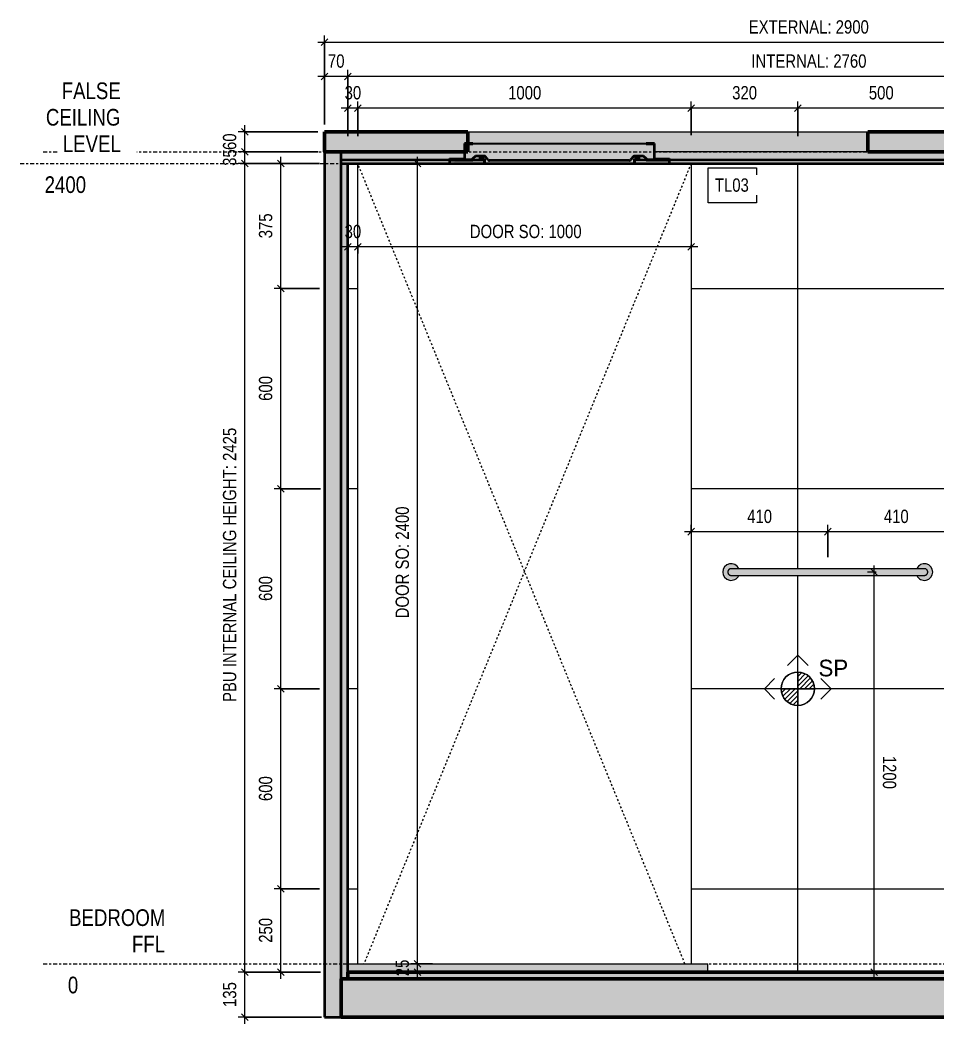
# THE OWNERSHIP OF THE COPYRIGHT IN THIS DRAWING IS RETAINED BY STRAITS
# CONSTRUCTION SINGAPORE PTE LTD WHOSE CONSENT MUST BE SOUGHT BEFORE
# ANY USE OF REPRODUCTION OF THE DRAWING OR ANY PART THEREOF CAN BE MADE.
# Model space of a CAD drawing. Header units: millimetres. Extents: x -3813 to 49427, y -492 to 6205.
# Drawn here: x -3813 to -1063, y -180 to 2830 of the extents above; entities that cross this region are included whole.
import ezdxf

# ---------------------------------------------------------------- set-up
doc = ezdxf.new("R2010")
doc.units = ezdxf.units.MM
doc.linetypes.add('Centre', pattern=[30, 12, -6, 6, -6])
doc.linetypes.add('Dash1', pattern=[12, 6, -6])
for name, color, linetype, lineweight in [('A-_ANOT----_A', 7, 'Continuous', 9), ('A-_ANOT----_D', 7, 'Continuous', 9), ('A-_ANOT----_D-20', 7, 'Continuous', 9), ('A-_CEIL----_E', 7, 'Continuous', 18), ('A-_DOOR----_E', 7, 'Continuous', 18), ('A-_FLOR----_E', 7, 'Continuous', 18), ('A-_FLORLEVL_E', 7, 'Continuous', 9), ('A-_FLORPATT_E', 7, 'Continuous', 50), ('A-_GENM----_M', 7, 'Continuous', 18), ('A-_WALL----_A', 7, 'Continuous', 9), ('A-_WALL----_E', 1, 'Continuous', 18), ('A-_WALL----_H', 1, 'Continuous', 35)]:
    doc.layers.add(name, color=color, linetype=linetype, lineweight=lineweight)
doc.styles.add('AMGDT', font='AMGDT___.ttf', dxfattribs={"height": 50})
doc.styles.add('Arial', font='arial.ttf', dxfattribs={"width": 0.8, "height": 50})
doc.styles.add('Arial_1', font='arial.ttf', dxfattribs={"width": 0.8, "height": 40})
doc.dimstyles.new('BSS_Diagonal_2_0mm_Arial_Left', dxfattribs={"dimscale": 304.8, "dimtxt": 40.810376, "dimasz": 0.065617, "dimexe": 0.065617, "dimexo": 0.065617, "dimgap": 0.045932, "dimtad": 1, "dimdec": 0, "dimzin": 0, "dimdsep": 46, "dimtxsty": 'Arial_1', "dimblk1": 'OBLIQUE', "dimblk2": 'OBLIQUE', "dimsah": 1, "dimcen": 0.09, "dimdle": 0.065617, "dimazin": 0, "dimtfac": 1, "dimtdec": 4, "dimtix": 1, "dimtmove": 0, "dimatfit": 3, "dimfxl": 1, "dimtvp": 1, "dimtolj": 1, "dimtzin": 0, "dimarcsym": 2})
doc.dimstyles.new('BSS_Diagonal_2_0mm_Arial_Right', dxfattribs={"dimscale": 304.8, "dimtxt": 40.810376, "dimasz": 0.065617, "dimexe": 0.065617, "dimexo": 0.065617, "dimgap": 0.045932, "dimtad": 1, "dimdec": 0, "dimzin": 0, "dimdsep": 46, "dimtxsty": 'Arial_1', "dimblk1": 'OBLIQUE', "dimblk2": 'OBLIQUE', "dimsah": 1, "dimcen": 0.09, "dimdle": 0.065617, "dimazin": 0, "dimtfac": 1, "dimtdec": 4, "dimtix": 1, "dimtmove": 0, "dimatfit": 3, "dimfxl": 1, "dimtvp": 1, "dimtolj": 1, "dimtzin": 0, "dimarcsym": 2})
pattern_1 = [(45, (-1464.525, 0), (-7.07107, 7.07107), [])]

# ---------------------------------------------------------------- blocks, each defined once
blk = doc.blocks.new('BSS_DR_ST Opening - 1000 x 2445mm-1428556-ELEVATION A')
at = {"layer": 'A-_DOOR----_E', "linetype": 'Dash1'}
for p, q in [((-1818.404908, 0), (-2800, 2400)), ((-1800, 2400), (-2781.595092, 0))]:
    blk.add_line(p, q, dxfattribs=at)
blk = doc.blocks.new('BSS_DR_ST Opening - 1000 x 2445mm-1428558-ELEVATION A')
at = {"layer": 'A-_DOOR----_E', "linetype": 'Dash1'}
for p, q in [((-1818.404908, 0), (-2800, 2400)), ((-1800, 2400), (-2781.595092, 0))]:
    blk.add_line(p, q, dxfattribs=at)
blk = doc.blocks.new('BSS_GOMGO_TR_GG-6108-600 - Chrome 000-1428575-ELEVATION A')
at = {"layer": 'A-_GENM----_M'}
h = blk.add_hatch(color=256, dxfattribs=at)
h.paths.add_polyline_path([(-1680, 1150), (-1673.5, 1150.9), (-1667.5, 1153.3), (-1662.3, 1157.3), (-1658.3, 1162.5), (-1657.3, 1165), (-1680, 1165), (-1683.3, 1165.6), (-1685, 1166.3), (-1687.4, 1168.4), (-1688.7, 1170), (-1689.7, 1172.4), (-1690, 1175), (-1689.7, 1177.6), (-1688.7, 1180), (-1687.1, 1182.1), (-1685, 1183.7), (-1682.6, 1184.7), (-1680, 1185), (-1657.3, 1185), (-1658.3, 1187.5), (-1662.6, 1192.9), (-1667.9, 1196.8), (-1673.5, 1199.1), (-1680, 1200), (-1686.8, 1199), (-1692.5, 1196.7), (-1697.7, 1192.7), (-1701.7, 1187.5), (-1704.1, 1181.5), (-1705, 1175), (-1704.1, 1168.5), (-1701.7, 1162.5), (-1697.7, 1157.3), (-1692.5, 1153.3), (-1686.5, 1150.9), (-1682.6, 1150.3)])
h.paths.add_polyline_path([(-1100, 1150), (-1092.9, 1151.1), (-1087.5, 1153.3), (-1082.3, 1157.3), (-1078.3, 1162.5), (-1075.9, 1168.5), (-1075, 1175), (-1075.9, 1181.5), (-1078.3, 1187.5), (-1082.3, 1192.7), (-1087.5, 1196.7), (-1093.5, 1199.1), (-1100, 1200), (-1106.5, 1199.1), (-1112.5, 1196.7), (-1117.7, 1192.7), (-1121.7, 1187.5), (-1122.7, 1185), (-1100, 1185), (-1097.4, 1184.7), (-1095, 1183.7), (-1092.9, 1182.1), (-1091.3, 1180), (-1090.3, 1177.6), (-1090, 1175), (-1090.3, 1172.4), (-1091.3, 1170), (-1092.9, 1167.9), (-1095, 1166.3), (-1097.4, 1165.3), (-1100, 1165), (-1122.7, 1165), (-1121.7, 1162.5), (-1117.7, 1157.3), (-1112.5, 1153.3), (-1106.5, 1150.9)])
blk.add_hatch(color=256, dxfattribs=at).paths.add_polyline_path([(-1655.9, 1165), (-1100, 1165), (-1097.4, 1165.3), (-1095, 1166.3), (-1092.9, 1167.9), (-1091.3, 1170), (-1090.3, 1172.4), (-1090, 1175), (-1090.3, 1177.6), (-1091.3, 1180), (-1092.9, 1182.1), (-1095, 1183.7), (-1097.4, 1184.7), (-1100, 1185), (-1680, 1185), (-1682.6, 1184.7), (-1685, 1183.7), (-1687.1, 1182.1), (-1688.7, 1180), (-1689.7, 1177.6), (-1690, 1175), (-1689.7, 1172.4), (-1688.7, 1170), (-1687.1, 1167.9), (-1685, 1166.3), (-1682.6, 1165.3), (-1680, 1165), (-1658, 1165)])
for p, q in [((-1100, 1185), (-1680, 1185)), ((-1680, 1165), (-1100, 1165))]:
    blk.add_line(p, q, dxfattribs=at)
for centre, start, end in [((-1680, 1175), 23.7806, 180), ((-1680, 1175), 180, 336.2194), ((-1100, 1175), 0, 156.2524), ((-1100, 1175), 203.7476, 0)]:
    blk.add_arc(centre, 25, start, end, dxfattribs=at)
for points, knots in [([(-1680, 1185), (-1680.9, 1185), (-1682.2, 1184.8), (-1683.8, 1184.3), (-1684.8, 1183.8), (-1685.6, 1183.3), (-1686.3, 1182.8), (-1686.9, 1182.2), (-1687.5, 1181.6), (-1688.1, 1180.9), (-1688.7, 1180), (-1689.3, 1178.8), (-1689.8, 1177.2), (-1690.1, 1175), (-1689.8, 1172.8), (-1689.3, 1171.2), (-1688.7, 1170), (-1688.1, 1169.1), (-1687.5, 1168.4), (-1686.9, 1167.8), (-1686.1, 1167), (-1685.2, 1166.4), (-1684.4, 1166), (-1683.6, 1165.7), (-1682.2, 1165.2), (-1680.9, 1165), (-1680, 1165)], [0, 0, 0, 0, 0.083333, 0.125, 0.166667, 0.1875, 0.208333, 0.25, 0.270833, 0.291667, 0.333333, 0.375, 0.416667, 0.5, 0.583333, 0.625, 0.666667, 0.708333, 0.729167, 0.75, 0.791667, 0.833333, 0.854167, 0.875, 0.916667, 1, 1, 1, 1]), ([(-1100, 1165), (-1099.1, 1165), (-1097.8, 1165.2), (-1096.2, 1165.7), (-1095.2, 1166.2), (-1094.4, 1166.7), (-1093.7, 1167.2), (-1093.1, 1167.8), (-1092.5, 1168.4), (-1091.9, 1169.1), (-1091.3, 1170), (-1090.7, 1171.2), (-1090.2, 1172.8), (-1089.9, 1175), (-1090.2, 1177.2), (-1090.7, 1178.8), (-1091.3, 1180), (-1091.9, 1180.9), (-1092.5, 1181.6), (-1093.1, 1182.2), (-1093.7, 1182.8), (-1094.4, 1183.3), (-1095.2, 1183.8), (-1096.2, 1184.3), (-1097.8, 1184.8), (-1099.1, 1185), (-1100, 1185)], [-1, -1, -1, -1, -0.916667, -0.875, -0.833333, -0.8125, -0.791667, -0.75, -0.729167, -0.708333, -0.666667, -0.625, -0.583333, -0.5, -0.416667, -0.375, -0.333333, -0.291667, -0.270833, -0.25, -0.208333, -0.1875, -0.166667, -0.125, -0.083333, 0, 0, 0, 0])]:
    blk.add_open_spline(points, degree=3, knots=knots, dxfattribs=at)
blk = doc.blocks.new('BSS_Ceiling Access Panel - 450 x 450MM-1428569-ELEVATION A')
at = {"layer": 'A-_GENM----_M', "lineweight": 35}
for p, q in [((-2480, 2460), (-2480, 2410)), ((-2455, 2460), (-2480, 2460)), ((-2479.2, 2410.8), (-2479.2, 2459.2)), ((-2479.2, 2459.2), (-2455, 2459.2)), ((-2455, 2459.2), (-2455, 2460)), ((-1910, 2460), (-1935, 2460)), ((-1935, 2460), (-1935, 2459.2)), ((-1935, 2459.2), (-1910.8, 2459.2)), ((-1910.8, 2459.2), (-1910.8, 2410.8)), ((-1910, 2410), (-1910, 2460)), ((-2525, 2409), (-2525, 2400)), ((-2462.216667, 2409), (-2525, 2409)), ((-2480, 2410), (-2455, 2410)), ((-2455, 2410.8), (-2479.2, 2410.8)), ((-2447.05, 2422), (-2462.216667, 2409)), ((-2455, 2410), (-2455, 2410.8)), ((-2433, 2422), (-2447.05, 2422)), ((-2433, 2414), (-2433, 2422)), ((-2420, 2414), (-2433, 2414)), ((-2419.8, 2422), (-2432.8, 2422)), ((-2432.8, 2422), (-2432.8, 2414.2)), ((-2432.8, 2414.2), (-2419.8, 2414.2)), ((-2420, 2400), (-2420, 2414)), ((-2419.8, 2414.2), (-2419.8, 2400)), ((-2408.345095, 2410.59381), (-2417.008459, 2421.252009)), ((-1984.819269, 2409), (-2405.180731, 2409)), ((-1972.991541, 2421.252009), (-1981.654905, 2410.59381)), ((-1957.2, 2422), (-1970.2, 2422)), ((-1970.2, 2400), (-1970.2, 2414.2)), ((-1970.2, 2414.2), (-1957.2, 2414.2)), ((-1957, 2414), (-1970, 2414)), ((-1970, 2414), (-1970, 2400)), ((-1957.2, 2414.2), (-1957.2, 2422)), ((-1942.95, 2422), (-1957, 2422)), ((-1957, 2422), (-1957, 2414)), ((-1927.783333, 2409), (-1942.95, 2422)), ((-1910.8, 2410.8), (-1935, 2410.8)), ((-1935, 2410.8), (-1935, 2410)), ((-1935, 2410), (-1910, 2410)), ((-1865, 2409), (-1927.783333, 2409)), ((-1865, 2400), (-1865, 2409)), ((-2525, 2400), (-2420, 2400)), ((-2419.8, 2400), (-1970.2, 2400)), ((-1970, 2400), (-1865, 2400))]:
    blk.add_line(p, q, dxfattribs=at)
for centre, radius, start, end in [((-2420.001081, 2415.666471), 6.33672, 61.818457, 88.181543), ((-2404.209283, 2414.866904), 5.946787, 225.935314, 260.598208), ((-1985.790717, 2414.866904), 5.946787, 279.401792, 314.064686), ((-1969.998919, 2415.666471), 6.33672, 91.818457, 118.181543)]:
    blk.add_arc(centre, radius, start, end, dxfattribs=at)
blk = doc.blocks.new('THRESHOLD - THRESHOLD-1459126-ELEVATION A')
at = {"layer": 'A-_FLOR----_E'}
blk.add_hatch(color=256, dxfattribs=at).paths.add_polyline_path([(-1750, -25), (-1750, 0), (-2830, 0), (-2830, -25), (-1800, -25)])
for p in [(-2830, 0), (-1750, -25)]:
    blk.add_line(p, (-1750, 0), dxfattribs=at)
blk = doc.blocks.new('BSS_Tile Setting Out Point - BSS_Tile Setting Out Point-494469-ELEVATION A')
at = {"layer": 'A-_ANOT----_A'}
h = blk.add_hatch(dxfattribs=at)
h.set_pattern_fill('FP_18', color=170, style=0, pattern_type=2)
h.set_pattern_definition(pattern_1)
edge = h.paths.add_edge_path()
edge.add_line((-1480, 825), (-1480, 875.164994))
edge.add_arc((-1480, 825), 50.164994, 0, 90, ccw=False)
edge.add_line((-1429.835006, 825), (-1480, 825))
h = blk.add_hatch(dxfattribs=at)
h.set_pattern_fill('FP_18', color=170, style=0, pattern_type=2)
h.set_pattern_definition(pattern_1)
edge = h.paths.add_edge_path()
edge.add_line((-1480, 825), (-1480, 774.835006))
edge.add_arc((-1480, 825), 50.164994, 180, 270, ccw=False)
edge.add_line((-1530.164994, 825), (-1480, 825))
at = {"layer": 'A-_ANOT----_A', "color": 170}
for p, q in [((-1510.918747, 894.38179), (-1480, 925.300537)), ((-1449.081253, 894.38179), (-1480, 925.300537)), ((-1480, 875.164994), (-1480, 825)), ((-1480, 825), (-1480, 875.164994)), ((-1549.38179, 855.918747), (-1580.300537, 825)), ((-1410.61821, 855.918747), (-1379.699463, 825)), ((-1549.38179, 794.081253), (-1580.300537, 825)), ((-1480, 825), (-1530.164994, 825)), ((-1530.164994, 825), (-1480, 825)), ((-1480, 774.835006), (-1480, 825)), ((-1480, 825), (-1429.835006, 825)), ((-1480, 825), (-1480, 774.835006)), ((-1429.835006, 825), (-1480, 825)), ((-1410.61821, 794.081253), (-1379.699463, 825))]:
    blk.add_line(p, q, dxfattribs=at)
blk.add_circle((-1480, 825), 50.164994, dxfattribs=at)
for start, end in [(90, 180), (0, 90), (180, 270), (270, 360)]:
    blk.add_arc((-1480, 825), 50.164994, start, end, dxfattribs=at)
at = {"layer": 'A-_ANOT----_A', "color": 5, "insert": (-1417.90249, 912.171012), "char_height": 50, "width": 120.253125, "attachment_point": 1, "style": 'AMGDT'}
blk.add_mtext('SP', dxfattribs=at)
blk = doc.blocks.new('DIMBLOCK4-ELEVATION A')
at = {"layer": 'A-_ANOT----_D-20', "lineweight": 18}
for p, q in [((-1480.000957, 2566.413469), (-1490.000957, 2556.413469)), ((-1480.000957, 2566.413469), (-1470.000957, 2576.413469)), ((-980.000957, 2566.413469), (-990.000957, 2556.413469)), ((-980.000957, 2566.413469), (-970.000957, 2576.413469))]:
    blk.add_line(p, q, dxfattribs=at)
at = {"layer": 'A-_ANOT----_D-20'}
for p, q in [((-1480.000957, 2481.628457), (-1480.000957, 2586.413469)), ((-980.000957, 2566.413469), (-1480.000957, 2566.413469)), ((-1480.000957, 2566.413469), (-1480.000957, 2481.628457)), ((-980.000957, 2499.750815), (-980.000957, 2586.413469)), ((-980.000957, 2566.413469), (-980.000957, 2499.750815))]:
    blk.add_line(p, q, dxfattribs=at)
at = {"layer": 'A-_ANOT----_D-20', "color": 0, "insert": (-1266.730295, 2632.342655), "char_height": 40, "width": 88.150412, "attachment_point": 1, "line_spacing_factor": 0.941778, "style": 'Arial_1'}
blk.add_mtext('500', dxfattribs=at)
blk = doc.blocks.new('_Oblique')
at = {"color": 0, "linetype": 'ByBlock', "lineweight": -2}
blk.add_line((-0.5, -0.5), (0.5, 0.5), dxfattribs=at)
blk = doc.blocks.new('DIMBLOCK5-ELEVATION A')
at = {"layer": 'A-_ANOT----_D-20', "lineweight": 18}
for p, q in [((-1800, 2566.413469), (-1810, 2556.413469)), ((-1800, 2566.413469), (-1790, 2576.413469)), ((-1480.000957, 2566.413469), (-1490.000957, 2556.413469)), ((-1480.000957, 2566.413469), (-1470.000957, 2576.413469))]:
    blk.add_line(p, q, dxfattribs=at)
at = {"layer": 'A-_ANOT----_D-20'}
for p, q in [((-1800, 2485.24), (-1800, 2586.413469)), ((-1480.000957, 2566.413469), (-1800, 2566.413469)), ((-1800, 2566.413469), (-1800, 2485.24)), ((-1480.000957, 2481.628457), (-1480.000957, 2586.413469)), ((-1480.000957, 2566.413469), (-1480.000957, 2481.628457))]:
    blk.add_line(p, q, dxfattribs=at)
at = {"layer": 'A-_ANOT----_D-20', "color": 0, "insert": (-1676.729817, 2632.342655), "char_height": 40, "width": 88.150412, "attachment_point": 1, "line_spacing_factor": 0.941778, "style": 'Arial_1'}
blk.add_mtext('320', dxfattribs=at)
blk = doc.blocks.new('DIMBLOCK6-ELEVATION A')
at = {"layer": 'A-_ANOT----_D-20', "lineweight": 18}
for p, q in [((-2800, 2566.413469), (-2810, 2556.413469)), ((-2800, 2566.413469), (-2790, 2576.413469)), ((-1800, 2566.413469), (-1810, 2556.413469)), ((-1800, 2566.413469), (-1790, 2576.413469))]:
    blk.add_line(p, q, dxfattribs=at)
at = {"layer": 'A-_ANOT----_D-20'}
for p, q in [((-2800, 2481.628457), (-2800, 2586.413469)), ((-1800, 2566.413469), (-2800, 2566.413469)), ((-2800, 2566.413469), (-2800, 2481.628457)), ((-1800, 2485.24), (-1800, 2586.413469)), ((-1800, 2566.413469), (-1800, 2485.24))]:
    blk.add_line(p, q, dxfattribs=at)
at = {"layer": 'A-_ANOT----_D-20', "color": 0, "insert": (-2348.972451, 2632.342655), "char_height": 40, "width": 117.533883, "attachment_point": 1, "line_spacing_factor": 0.941778, "style": 'Arial_1'}
blk.add_mtext('1000', dxfattribs=at)
blk = doc.blocks.new('DIMBLOCK7-ELEVATION A')
at = {"layer": 'A-_ANOT----_D-20'}
for p, q in [((-2800, 2566.413469), (-2850, 2566.413469)), ((-2830, 2481.628457), (-2830, 2586.413469)), ((-2830, 2566.413469), (-2830, 2481.628457)), ((-2800, 2481.628457), (-2800, 2586.413469)), ((-2800, 2566.413469), (-2800, 2481.628457))]:
    blk.add_line(p, q, dxfattribs=at)
at = {"layer": 'A-_ANOT----_D-20', "lineweight": 18}
for p, q in [((-2830, 2566.413469), (-2840, 2556.413469)), ((-2830, 2566.413469), (-2820, 2576.413469)), ((-2800, 2566.413469), (-2810, 2556.413469)), ((-2800, 2566.413469), (-2790, 2576.413469))]:
    blk.add_line(p, q, dxfattribs=at)
at = {"layer": 'A-_ANOT----_D-20', "color": 0, "insert": (-2839.486226, 2632.342655), "char_height": 40, "width": 58.766941, "attachment_point": 1, "line_spacing_factor": 0.941778, "style": 'Arial_1'}
blk.add_mtext('30', dxfattribs=at)
blk = doc.blocks.new('DIMBLOCK8-ELEVATION A')
at = {"layer": 'A-_ANOT----_D-20'}
for p, q in [((-1820, 1296.090057), (-1390.000478, 1296.090057)), ((-1800, 1290.232192), (-1800, 1316.090057)), ((-1800, 1296.090057), (-1800, 1290.232192)), ((-1390.000478, 1220), (-1390.000478, 1316.090057)), ((-1390.000478, 1296.090057), (-1390.000478, 1220))]:
    blk.add_line(p, q, dxfattribs=at)
at = {"layer": 'A-_ANOT----_D-20', "lineweight": 18}
for p, q in [((-1800, 1296.090057), (-1810, 1286.090057)), ((-1800, 1296.090057), (-1790, 1306.090057)), ((-1390.000478, 1296.090057), (-1400.000478, 1286.090057)), ((-1390.000478, 1296.090057), (-1380.000478, 1306.090057))]:
    blk.add_line(p, q, dxfattribs=at)
at = {"layer": 'A-_ANOT----_D-20', "color": 0, "insert": (-1631.729578, 1362.019244), "char_height": 40, "width": 88.150412, "attachment_point": 1, "line_spacing_factor": 0.941778, "style": 'Arial_1'}
blk.add_mtext('410', dxfattribs=at)
blk = doc.blocks.new('DIMBLOCK9-ELEVATION A')
at = {"layer": 'A-_ANOT----_D-20', "lineweight": 18}
for p, q in [((-1390.000478, 1296.090057), (-1400.000478, 1286.090057)), ((-1390.000478, 1296.090057), (-1380.000478, 1306.090057)), ((-980.000957, 1296.090057), (-990.000957, 1286.090057)), ((-980.000957, 1296.090057), (-970.000957, 1306.090057))]:
    blk.add_line(p, q, dxfattribs=at)
at = {"layer": 'A-_ANOT----_D-20'}
for p, q in [((-1390.000478, 1220), (-1390.000478, 1316.090057)), ((-1390.000478, 1296.090057), (-960.000957, 1296.090057)), ((-1390.000478, 1296.090057), (-1390.000478, 1220)), ((-980.000957, 1290.232192), (-980.000957, 1316.090057)), ((-980.000957, 1296.090057), (-980.000957, 1290.232192))]:
    blk.add_line(p, q, dxfattribs=at)
at = {"layer": 'A-_ANOT----_D-20', "color": 0, "insert": (-1221.730056, 1362.019244), "char_height": 40, "width": 88.150412, "attachment_point": 1, "line_spacing_factor": 0.941778, "style": 'Arial_1'}
blk.add_mtext('410', dxfattribs=at)
blk = doc.blocks.new('DIMBLOCK11-ELEVATION A')
at = {"layer": 'A-_ANOT----_D-20'}
for p, q in [((-2830, 2572.147167), (-2830, 2681.378486)), ((-70, 2581.894258), (-70, 2681.378486)), ((-70, 2661.378486), (-2830, 2661.378486)), ((-2830, 2661.378486), (-2830, 2572.147167)), ((-70, 2661.378486), (-70, 2581.894258))]:
    blk.add_line(p, q, dxfattribs=at)
at = {"layer": 'A-_ANOT----_D-20', "lineweight": 18}
for p, q in [((-2830, 2661.378486), (-2840, 2651.378486)), ((-2830, 2661.378486), (-2820, 2671.378486)), ((-70, 2661.378486), (-80, 2651.378486)), ((-70, 2661.378486), (-60, 2671.378486))]:
    blk.add_line(p, q, dxfattribs=at)
at = {"layer": 'A-_ANOT----_D-20', "color": 0, "insert": (-1619.206097, 2727.307673), "char_height": 40, "width": 406.094634, "attachment_point": 1, "line_spacing_factor": 0.941778, "style": 'Arial_1'}
blk.add_mtext('INTERNAL: 2760', dxfattribs=at)
blk = doc.blocks.new('DIMBLOCK12-ELEVATION A')
at = {"layer": 'A-_ANOT----_D-20'}
for p, q in [((-2900, 2516.628457), (-2900, 2681.378486)), ((-2830, 2572.147167), (-2830, 2681.378486)), ((-2830, 2661.378486), (-2920, 2661.378486)), ((-2900, 2661.378486), (-2900, 2516.628457)), ((-2830, 2661.378486), (-2830, 2572.147167))]:
    blk.add_line(p, q, dxfattribs=at)
at = {"layer": 'A-_ANOT----_D-20', "lineweight": 18}
for p, q in [((-2900, 2661.378486), (-2910, 2651.378486)), ((-2900, 2661.378486), (-2890, 2671.378486)), ((-2830, 2661.378486), (-2840, 2651.378486)), ((-2830, 2661.378486), (-2820, 2671.378486))]:
    blk.add_line(p, q, dxfattribs=at)
at = {"layer": 'A-_ANOT----_D-20', "color": 0, "insert": (-2889.486226, 2727.307673), "char_height": 40, "width": 58.766941, "attachment_point": 1, "line_spacing_factor": 0.941778, "style": 'Arial_1'}
blk.add_mtext('70', dxfattribs=at)
blk = doc.blocks.new('DIMBLOCK13-ELEVATION A')
at = {"layer": 'A-_ANOT----_D-20'}
for p, q in [((-2900, 2516.628457), (-2900, 2783.622822)), ((0, 2493.600043), (0, 2783.622822)), ((-2920, 2763.622822), (20, 2763.622822)), ((-2900, 2763.622822), (-2900, 2516.628457)), ((0, 2763.622822), (0, 2493.600043))]:
    blk.add_line(p, q, dxfattribs=at)
at = {"layer": 'A-_ANOT----_D-20', "lineweight": 18}
for p, q in [((-2900, 2763.622822), (-2890, 2773.622822)), ((0, 2763.622822), (10, 2773.622822)), ((-2900, 2763.622822), (-2910, 2753.622822)), ((0, 2763.622822), (-10, 2753.622822))]:
    blk.add_line(p, q, dxfattribs=at)
at = {"layer": 'A-_ANOT----_D-20', "color": 0, "insert": (-1627.054247, 2829.552008), "char_height": 40, "width": 424.930192, "attachment_point": 1, "line_spacing_factor": 0.941778, "style": 'Arial_1'}
blk.add_mtext('EXTERNAL: 2900', dxfattribs=at)
blk = doc.blocks.new('DIMBLOCK14-ELEVATION A')
at = {"layer": 'A-_ANOT----_D-20', "lineweight": 18}
for p, q in [((-2800, 2150.411332), (-2810, 2140.411332)), ((-2800, 2150.411332), (-2790, 2160.411332)), ((-1800, 2150.411332), (-1810, 2140.411332)), ((-1800, 2150.411332), (-1790, 2160.411332))]:
    blk.add_line(p, q, dxfattribs=at)
at = {"layer": 'A-_ANOT----_D-20'}
for p, q in [((-2800, 2156.269196), (-2800, 2130.411332)), ((-2800, 2150.411332), (-2800, 2156.269196)), ((-1780, 2150.411332), (-2800, 2150.411332)), ((-1800, 2156.269196), (-1800, 2130.411332)), ((-1800, 2150.411332), (-1800, 2156.269196))]:
    blk.add_line(p, q, dxfattribs=at)
at = {"layer": 'A-_ANOT----_D-20', "color": 0, "insert": (-2463.869356, 2216.340518), "char_height": 40, "width": 393.286454, "attachment_point": 1, "line_spacing_factor": 0.941778, "style": 'Arial_1'}
blk.add_mtext('DOOR SO: 1000', dxfattribs=at)
blk = doc.blocks.new('DIMBLOCK15-ELEVATION A')
at = {"layer": 'A-_ANOT----_D-20'}
for p, q in [((-2800, 2150.411332), (-2850, 2150.411332)), ((-2830, 2156.269196), (-2830, 2130.411332)), ((-2830, 2150.411332), (-2830, 2156.269196)), ((-2800, 2156.269196), (-2800, 2130.411332)), ((-2800, 2150.411332), (-2800, 2156.269196))]:
    blk.add_line(p, q, dxfattribs=at)
at = {"layer": 'A-_ANOT----_D-20', "lineweight": 18}
for p, q in [((-2830, 2150.411332), (-2840, 2140.411332)), ((-2830, 2150.411332), (-2820, 2160.411332)), ((-2800, 2150.411332), (-2810, 2140.411332)), ((-2800, 2150.411332), (-2790, 2160.411332))]:
    blk.add_line(p, q, dxfattribs=at)
at = {"layer": 'A-_ANOT----_D-20', "color": 0, "insert": (-2839.486226, 2216.340518), "char_height": 40, "width": 58.766941, "attachment_point": 1, "line_spacing_factor": 0.941778, "style": 'Arial_1'}
blk.add_mtext('30', dxfattribs=at)
blk = doc.blocks.new('DIMBLOCK16-ELEVATION A')
at = {"layer": 'A-_ANOT----_D-20'}
for p, q in [((-2576.119355, 0), (-2640.577262, 0)), ((-2620.577262, -45), (-2620.577262, 0)), ((-2620.577262, 0), (-2576.119355, 0)), ((-2614.719398, -25), (-2640.577262, -25)), ((-2620.577262, -25), (-2614.719398, -25))]:
    blk.add_line(p, q, dxfattribs=at)
at = {"layer": 'A-_ANOT----_D-20', "lineweight": 18}
for p, q in [((-2620.577262, 0), (-2630.577262, 10)), ((-2620.577262, 0), (-2610.577262, -10)), ((-2620.577262, -25), (-2630.577262, -15)), ((-2620.577262, -25), (-2610.577262, -35))]:
    blk.add_line(p, q, dxfattribs=at)
at = {"layer": 'A-_ANOT----_D-20', "color": 0, "insert": (-2686.506449, -36.986226), "char_height": 40, "width": 58.766941, "attachment_point": 1, "rotation": 90, "line_spacing_factor": 0.941778, "style": 'Arial_1'}
blk.add_mtext('25', dxfattribs=at)
blk = doc.blocks.new('DIMBLOCK17-ELEVATION A')
at = {"layer": 'A-_ANOT----_D-20', "lineweight": 18}
for p, q in [((-2620.577262, 2400), (-2630.577262, 2410)), ((-2620.577262, 2400), (-2610.577262, 2390)), ((-2620.577262, 0), (-2630.577262, 10)), ((-2620.577262, 0), (-2610.577262, -10))]:
    blk.add_line(p, q, dxfattribs=at)
at = {"layer": 'A-_ANOT----_D-20'}
for p, q in [((-2620.577262, 0), (-2620.577262, 2420)), ((-2504.300575, 2400), (-2640.577262, 2400)), ((-2620.577262, 2400), (-2504.300575, 2400)), ((-2576.119355, 0), (-2640.577262, 0)), ((-2620.577262, 0), (-2576.119355, 0))]:
    blk.add_line(p, q, dxfattribs=at)
at = {"layer": 'A-_ANOT----_D-20', "color": 0, "insert": (-2686.506449, 1036.130644), "char_height": 40, "width": 393.286454, "attachment_point": 1, "rotation": 90, "line_spacing_factor": 0.941778, "style": 'Arial_1'}
blk.add_mtext('DOOR SO: 2400', dxfattribs=at)
blk = doc.blocks.new('DIMBLOCK18-ELEVATION A')
at = {"layer": 'A-_ANOT----_D-20'}
for p, q in [((-2929.750815, -25), (-3158.60893, -25)), ((-3138.60893, -180), (-3138.60893, -25)), ((-3138.60893, -25), (-2929.750815, -25)), ((-2908.600043, -160), (-3158.60893, -160)), ((-3138.60893, -160), (-2908.600043, -160))]:
    blk.add_line(p, q, dxfattribs=at)
at = {"layer": 'A-_ANOT----_D-20', "lineweight": 18}
for p, q in [((-3138.60893, -25), (-3148.60893, -15)), ((-3138.60893, -25), (-3128.60893, -35)), ((-3138.60893, -160), (-3148.60893, -150)), ((-3138.60893, -160), (-3128.60893, -170))]:
    blk.add_line(p, q, dxfattribs=at)
at = {"layer": 'A-_ANOT----_D-20', "color": 0, "insert": (-3204.538117, -129.229338), "char_height": 40, "width": 88.150412, "attachment_point": 1, "rotation": 90, "line_spacing_factor": 0.941778, "style": 'Arial_1'}
blk.add_mtext('135', dxfattribs=at)
blk = doc.blocks.new('DIMBLOCK19-ELEVATION A')
at = {"layer": 'A-_ANOT----_D-20', "lineweight": 18}
for p, q in [((-3138.60893, 2400), (-3148.60893, 2410)), ((-3138.60893, 2400), (-3128.60893, 2390)), ((-3138.60893, -25), (-3148.60893, -15)), ((-3138.60893, -25), (-3128.60893, -35))]:
    blk.add_line(p, q, dxfattribs=at)
at = {"layer": 'A-_ANOT----_D-20'}
for p, q in [((-2918.99303, 2400), (-3158.60893, 2400)), ((-3138.60893, -25), (-3138.60893, 2400)), ((-3138.60893, 2400), (-2918.99303, 2400)), ((-2929.750815, -25), (-3158.60893, -25)), ((-3138.60893, -25), (-2929.750815, -25))]:
    blk.add_line(p, q, dxfattribs=at)
at = {"layer": 'A-_ANOT----_D-20', "color": 0, "insert": (-3204.538117, 785.360833), "char_height": 40, "width": 965.134, "attachment_point": 1, "rotation": 90, "line_spacing_factor": 0.941778, "style": 'Arial_1'}
blk.add_mtext('PBU INTERNAL CEILING HEIGHT: 2425', dxfattribs=at)
blk = doc.blocks.new('DIMBLOCK20-ELEVATION A')
at = {"layer": 'A-_ANOT----_D-20', "lineweight": 18}
for p, q in [((-3138.60893, 2435), (-3148.60893, 2445)), ((-3138.60893, 2400), (-3148.60893, 2410)), ((-3138.60893, 2435), (-3128.60893, 2425)), ((-3138.60893, 2400), (-3128.60893, 2390))]:
    blk.add_line(p, q, dxfattribs=at)
at = {"layer": 'A-_ANOT----_D-20'}
for p, q in [((-2918.99303, 2435), (-3158.60893, 2435)), ((-3138.60893, 2400), (-3138.60893, 2435)), ((-3138.60893, 2435), (-2918.99303, 2435)), ((-2918.99303, 2400), (-3158.60893, 2400)), ((-3138.60893, 2400), (-2918.99303, 2400))]:
    blk.add_line(p, q, dxfattribs=at)
at = {"layer": 'A-_ANOT----_D-20', "color": 0, "insert": (-3204.538117, 2393.013774), "char_height": 40, "width": 58.766941, "attachment_point": 1, "rotation": 90, "line_spacing_factor": 0.941778, "style": 'Arial_1'}
blk.add_mtext('35', dxfattribs=at)
blk = doc.blocks.new('DIMBLOCK21-ELEVATION A')
at = {"layer": 'A-_ANOT----_D-20', "lineweight": 18}
for p, q in [((-3138.60893, 2495), (-3148.60893, 2505)), ((-3138.60893, 2495), (-3128.60893, 2485)), ((-3138.60893, 2435), (-3148.60893, 2445)), ((-3138.60893, 2435), (-3128.60893, 2425))]:
    blk.add_line(p, q, dxfattribs=at)
at = {"layer": 'A-_ANOT----_D-20'}
for p, q in [((-3138.60893, 2435), (-3138.60893, 2515)), ((-2920, 2495), (-3158.60893, 2495)), ((-3138.60893, 2495), (-2920, 2495)), ((-2918.99303, 2435), (-3158.60893, 2435)), ((-3138.60893, 2435), (-2918.99303, 2435))]:
    blk.add_line(p, q, dxfattribs=at)
at = {"layer": 'A-_ANOT----_D-20', "color": 0, "insert": (-3204.538117, 2440.513774), "char_height": 40, "width": 58.766941, "attachment_point": 1, "rotation": 90, "line_spacing_factor": 0.941778, "style": 'Arial_1'}
blk.add_mtext('60', dxfattribs=at)
blk = doc.blocks.new('DIMBLOCK22-ELEVATION A')
at = {"layer": 'A-_ANOT----_D-20'}
for p, q in [((-1244.810013, 1175), (-1270.667878, 1175)), ((-1250.667878, -45), (-1250.667878, 1195)), ((-1250.667878, 1175), (-1244.810013, 1175)), ((-1244.810013, -25), (-1270.667878, -25)), ((-1250.667878, -25), (-1244.810013, -25))]:
    blk.add_line(p, q, dxfattribs=at)
at = {"layer": 'A-_ANOT----_D-20', "lineweight": 18}
for p, q in [((-1250.667878, 1175), (-1260.667878, 1185)), ((-1250.667878, 1175), (-1240.667878, 1165)), ((-1250.667878, -25), (-1260.667878, -15)), ((-1250.667878, -25), (-1240.667878, -35))]:
    blk.add_line(p, q, dxfattribs=at)
at = {"layer": 'A-_ANOT----_D-20', "color": 0, "insert": (-1184.738691, 623.972451), "char_height": 40, "width": 117.533883, "attachment_point": 1, "rotation": 270, "line_spacing_factor": 0.941778, "style": 'Arial_1'}
blk.add_mtext('1200', dxfattribs=at)
blk = doc.blocks.new('DIMBLOCK30-ELEVATION A')
at = {"layer": 'A-_ANOT----_D-20'}
for p, q in [((-2915.24, 225), (-3050.726583, 225)), ((-3030.726583, -45), (-3030.726583, 225)), ((-3030.726583, 225), (-2915.24, 225)), ((-2911.628457, -25), (-3050.726583, -25)), ((-3030.726583, -25), (-2911.628457, -25))]:
    blk.add_line(p, q, dxfattribs=at)
at = {"layer": 'A-_ANOT----_D-20', "lineweight": 18}
for p, q in [((-3030.726583, 225), (-3040.726583, 235)), ((-3030.726583, 225), (-3020.726583, 215)), ((-3030.726583, -25), (-3040.726583, -15)), ((-3030.726583, -25), (-3020.726583, -35))]:
    blk.add_line(p, q, dxfattribs=at)
at = {"layer": 'A-_ANOT----_D-20', "color": 0, "insert": (-3096.655769, 63.270662), "char_height": 40, "width": 88.150412, "attachment_point": 1, "rotation": 90, "line_spacing_factor": 0.941778, "style": 'Arial_1'}
blk.add_mtext('250', dxfattribs=at)
blk = doc.blocks.new('DIMBLOCK31-ELEVATION A')
at = {"layer": 'A-_ANOT----_D-20'}
for p, q in [((-2915.24, 825), (-3050.726583, 825)), ((-3030.726583, 225), (-3030.726583, 825)), ((-3030.726583, 825), (-2915.24, 825)), ((-2915.24, 225), (-3050.726583, 225)), ((-3030.726583, 225), (-2915.24, 225))]:
    blk.add_line(p, q, dxfattribs=at)
at = {"layer": 'A-_ANOT----_D-20', "lineweight": 18}
for p, q in [((-3030.726583, 825), (-3040.726583, 835)), ((-3030.726583, 825), (-3020.726583, 815)), ((-3030.726583, 225), (-3040.726583, 235)), ((-3030.726583, 225), (-3020.726583, 215))]:
    blk.add_line(p, q, dxfattribs=at)
at = {"layer": 'A-_ANOT----_D-20', "color": 0, "insert": (-3096.655769, 488.270662), "char_height": 40, "width": 88.150412, "attachment_point": 1, "rotation": 90, "line_spacing_factor": 0.941778, "style": 'Arial_1'}
blk.add_mtext('600', dxfattribs=at)
blk = doc.blocks.new('DIMBLOCK32-ELEVATION A')
at = {"layer": 'A-_ANOT----_D-20'}
for p, q in [((-2911.628457, 1425), (-3050.726583, 1425)), ((-3030.726583, 825), (-3030.726583, 1425)), ((-3030.726583, 1425), (-2911.628457, 1425)), ((-2915.24, 825), (-3050.726583, 825)), ((-3030.726583, 825), (-2915.24, 825))]:
    blk.add_line(p, q, dxfattribs=at)
at = {"layer": 'A-_ANOT----_D-20', "lineweight": 18}
for p, q in [((-3030.726583, 1425), (-3040.726583, 1435)), ((-3030.726583, 1425), (-3020.726583, 1415)), ((-3030.726583, 825), (-3040.726583, 835)), ((-3030.726583, 825), (-3020.726583, 815))]:
    blk.add_line(p, q, dxfattribs=at)
at = {"layer": 'A-_ANOT----_D-20', "color": 0, "insert": (-3096.655769, 1088.270662), "char_height": 40, "width": 88.150412, "attachment_point": 1, "rotation": 90, "line_spacing_factor": 0.941778, "style": 'Arial_1'}
blk.add_mtext('600', dxfattribs=at)
blk = doc.blocks.new('DIMBLOCK33-ELEVATION A')
at = {"layer": 'A-_ANOT----_D-20'}
for p, q in [((-2915.24, 2025), (-3050.726583, 2025)), ((-3030.726583, 1425), (-3030.726583, 2025)), ((-3030.726583, 2025), (-2915.24, 2025)), ((-2911.628457, 1425), (-3050.726583, 1425)), ((-3030.726583, 1425), (-2911.628457, 1425))]:
    blk.add_line(p, q, dxfattribs=at)
at = {"layer": 'A-_ANOT----_D-20', "lineweight": 18}
for p, q in [((-3030.726583, 2025), (-3040.726583, 2035)), ((-3030.726583, 2025), (-3020.726583, 2015)), ((-3030.726583, 1425), (-3040.726583, 1435)), ((-3030.726583, 1425), (-3020.726583, 1415))]:
    blk.add_line(p, q, dxfattribs=at)
at = {"layer": 'A-_ANOT----_D-20', "color": 0, "insert": (-3096.655769, 1688.270662), "char_height": 40, "width": 88.150412, "attachment_point": 1, "rotation": 90, "line_spacing_factor": 0.941778, "style": 'Arial_1'}
blk.add_mtext('600', dxfattribs=at)
blk = doc.blocks.new('DIMBLOCK34-ELEVATION A')
at = {"layer": 'A-_ANOT----_D-20', "lineweight": 18}
for p, q in [((-3030.726583, 2400), (-3040.726583, 2410)), ((-3030.726583, 2400), (-3020.726583, 2390)), ((-3030.726583, 2025), (-3040.726583, 2035)), ((-3030.726583, 2025), (-3020.726583, 2015))]:
    blk.add_line(p, q, dxfattribs=at)
at = {"layer": 'A-_ANOT----_D-20'}
for p, q in [((-3030.726583, 2025), (-3030.726583, 2420)), ((-2914.449896, 2400), (-3050.726583, 2400)), ((-3030.726583, 2400), (-2914.449896, 2400)), ((-2915.24, 2025), (-3050.726583, 2025)), ((-3030.726583, 2025), (-2915.24, 2025))]:
    blk.add_line(p, q, dxfattribs=at)
at = {"layer": 'A-_ANOT----_D-20', "color": 0, "insert": (-3096.655769, 2175.770662), "char_height": 40, "width": 88.150412, "attachment_point": 1, "rotation": 90, "line_spacing_factor": 0.941778, "style": 'Arial_1'}
blk.add_mtext('375', dxfattribs=at)

msp = doc.modelspace()

# ---------------------------------------------------------------- hatches: boundary and pattern name
at = {"layer": 'A-_FLOR----_E'}
msp.add_hatch(color=256, dxfattribs=at).paths.add_polyline_path([(-1270, 2435), (-1270, 2495), (-2470, 2495), (-2470, 2460), (-1909.8, 2460), (-1909.8, 2435), (-1400.9, 2435)])
at = {"layer": 'A-_FLORPATT_E', "lineweight": 18}
h = msp.add_hatch(color=256, dxfattribs=at)
h.paths.add_polyline_path([(-980, 2435), (0, 2435), (0, 2495), (-1270, 2495), (-1270, 2435)])
h.paths.add_polyline_path([(-2850, 2435), (-2470, 2435), (-2470, 2495), (-2900, 2495), (-2900, 2435)])
for points in [[(-980, -45), (-980, -25), (-2830, -25), (-2830, -45), (-1400.9, -45)], [(-1400.9, -160), (-980, -160), (-980, -45), (-2850, -45), (-2850, -160), (-2246.8, -160)]]:
    msp.add_hatch(color=256, dxfattribs=at).paths.add_polyline_path(points)
at = {"layer": 'A-_GENM----_M'}
msp.add_hatch(color=256, dxfattribs=at).paths.add_polyline_path([(-2035.3, 2400), (-1970, 2400), (-1970, 2410), (-1864.8, 2410), (-1864.8, 2415), (-1909.8, 2415), (-1909.8, 2460), (-2470, 2460), (-2470, 2435), (-2479.8, 2435), (-2479.8, 2415), (-2524.8, 2415), (-2524.8, 2410), (-2494.8, 2410), (-2524.8, 2400), (-2246.8, 2400)])
at = {"layer": 'A-_WALL----_E'}
h = msp.add_hatch(color=256, dxfattribs=at)
h.paths.add_polyline_path([(-960, -25), (-960, -25), (-960, -20)])
h.paths.add_polyline_path([(-980, -25), (-980, -25), (-980, 458.7)])
h.paths.add_polyline_path([(-538, 2410), (-50, 2410), (-50, 2435), (-1909.8, 2435), (-1909.8, 2415), (-1864.8, 2415), (-1864.8, 2410), (-539.5, 2410)])
h.paths.add_polyline_path([(-2524.8, 2410), (-2524.8, 2415), (-2480, 2415), (-2480, 2435), (-2850, 2435), (-2850, 2410), (-2669.7, 2410)])
at = {"layer": 'A-_WALL----_H', "lineweight": 18}
for points in [[(-2900, -160), (-2850, -160), (-2850, 2435), (-2900, 2435), (-2900, 1315.7)], [(-2830, -45), (-2830, 2400), (-2850, 2400), (-2850, -45)]]:
    msp.add_hatch(color=256, dxfattribs=at).paths.add_polyline_path(points)
h = msp.add_hatch(dxfattribs=at)
h.set_pattern_fill('FP_1', color=256, style=0, pattern_type=2)
h.set_pattern_definition([(0, (-880, 225), (0, 600), []), (90, (-880, 225), (-600, 4e-14), [])])
h.paths.add_polyline_path([(-1400.9, -25), (-980, -25), (-980, 962.5), (-1008.7, 962.6), (-1010.7, 962.8), (-1025, 962.5), (-1037.7, 962.6), (-1046.3, 966.2), (-1050, 975), (-1046.3, 983.8), (-1037.3, 987.4), (-1034.4, 987.5), (-1033.3, 987.2), (-1020.8, 987.5), (-1010.7, 987.3), (-1004.4, 987.5), (-980, 987.5), (-980, 2400), (-1800, 2400), (-1800, 0), (-1750, 0), (-1750, -25)])
h.paths.add_polyline_path([(-2829.4, 0), (-2800, 0), (-2800, 2400), (-2830, 2400), (-2830, 0)])
h.paths.add_polyline_path([(-1036.9, 962.8), (-1030.8, 964.5), (-1028.7, 966.2), (-1035.9, 963.2)])
h.paths.add_polyline_path([(-1025, 975), (-1025.7, 978.9), (-1026.8, 981.4), (-1028.2, 982.8), (-1025.2, 975.4)])
h.paths.add_polyline_path([(-1028.7, 966.2), (-1026.7, 968.8), (-1025.4, 971.9), (-1025.1, 974.7), (-1028.6, 966.4)])
h.paths.add_polyline_path([(-1029.2, 984.1), (-1030.8, 985.5), (-1032.1, 986.2), (-1033.3, 986.6), (-1036.6, 987.1), (-1030.8, 984.7)])
h.paths.add_polyline_path([(-1680, 1150), (-1687.1, 1151.1), (-1692.8, 1153.6), (-1697.7, 1157.3), (-1701.7, 1162.5), (-1704.1, 1168.5), (-1705, 1175), (-1704.1, 1181.5), (-1701.7, 1187.5), (-1697.7, 1192.7), (-1692.5, 1196.7), (-1686.5, 1199.1), (-1680, 1200), (-1673.5, 1199.1), (-1667.5, 1196.7), (-1662.3, 1192.7), (-1658.3, 1187.5), (-1657.3, 1185), (-1122.7, 1185), (-1121.7, 1187.5), (-1117.7, 1192.7), (-1112.5, 1196.7), (-1106.5, 1199.1), (-1100, 1200), (-1092.9, 1198.9), (-1087.5, 1196.7), (-1082.3, 1192.7), (-1078.3, 1187.5), (-1075.9, 1181.5), (-1075, 1175), (-1075.9, 1168.5), (-1078.3, 1162.5), (-1082.3, 1157.3), (-1087.5, 1153.3), (-1093.5, 1150.9), (-1100, 1150), (-1106.5, 1150.9), (-1112.5, 1153.3), (-1117.7, 1157.3), (-1121.7, 1162.5), (-1122.7, 1165), (-1657.3, 1165), (-1658.3, 1162.5), (-1662.3, 1157.3), (-1667.5, 1153.3), (-1673.5, 1150.9)])

# ---------------------------------------------------------------- linework, layer by layer
at = {"layer": 'A-_CEIL----_E', "lineweight": 35}
for p, q in [((-2420, 2410), (-2850, 2410)), ((-2420, 2400), (-2420, 2410)), ((-50, 2410), (-1970, 2410)), ((-1970, 2410), (-1970, 2400)), ((-2850, 2400), (-2420, 2400)), ((-1970, 2400), (-980, 2400))]:
    msp.add_line(p, q, dxfattribs=at)
at = {"layer": 'A-_FLOR----_E', "lineweight": 50}
for p, q in [((-2470, 2495), (-2900, 2495)), ((-2900, 2495), (-2900, 2435)), ((-2470, 2435), (-2470, 2495)), ((0, 2495), (-1270, 2495)), ((-1270, 2495), (-1270, 2435)), ((-2900, 2435), (-2470, 2435)), ((-1270, 2435), (0, 2435)), ((-980, -25), (-2830, -25)), ((-2830, -25), (-2830, -45)), ((-980, -45), (-2850, -45)), ((-2850, -45), (-2850, -160)), ((-2850, -160), (-50, -160))]:
    msp.add_line(p, q, dxfattribs=at)
at = {"layer": 'A-_FLOR----_E'}
for p, q in [((-2470, 2495), (-1270, 2495)), ((-1270, 2435), (-1909.8, 2435))]:
    msp.add_line(p, q, dxfattribs=at)
at = {"layer": 'A-_FLORLEVL_E', "linetype": 'Centre'}
for p, q in [((-3743.4, 2435), (776.7, 2435)), ((-3813.1, 2400), (296.9, 2400)), ((-3743.4, 0), (761.6, 0))]:
    msp.add_line(p, q, dxfattribs=at)
at = {"layer": 'A-_GENM----_M', "lineweight": 25}
for p, q in [((-2479.8, 2415), (-2479.8, 2460)), ((-2479.8, 2460), (-1909.8, 2460)), ((-1909.8, 2460), (-1909.8, 2415)), ((-2524.8, 2400), (-2524.8, 2415)), ((-2524.8, 2415), (-2479.8, 2415)), ((-1909.8, 2415), (-1864.8, 2415)), ((-1864.8, 2415), (-1864.8, 2400)), ((-1864.8, 2400), (-2524.8, 2400))]:
    msp.add_line(p, q, dxfattribs=at)
at = {"layer": 'A-_WALL----_A', "flags": 128}
msp.add_lwpolyline([(-1748.7, 2387), (-1603.9, 2387), (-1603.9, 2282.2), (-1748.7, 2282.2)], close=True, dxfattribs=at)
at = {"layer": 'A-_WALL----_E', "lineweight": 35}
for p, q in [((-2900, 2435), (-2900, -160)), ((-2850, -45), (-2850, 2435)), ((-2830, -25), (-2830, 2400)), ((-2900, -160), (-2850, -160))]:
    msp.add_line(p, q, dxfattribs=at)
at = {"layer": 'A-_WALL----_E'}
for p, q in [((-2800, 0), (-2800, 2400)), ((-1800, 2400), (-1800, 0))]:
    msp.add_line(p, q, dxfattribs=at)

# ---------------------------------------------------------------- block references
at = {"layer": 'A-_ANOT----_A', "color": 170}
msp.add_blockref('BSS_Tile Setting Out Point - BSS_Tile Setting Out Point-494469-ELEVATION A', (0, 0), dxfattribs=at)
at = {"layer": 'A-_DOOR----_E'}
for name in ['BSS_DR_ST Opening - 1000 x 2445mm-1428556-ELEVATION A', 'BSS_DR_ST Opening - 1000 x 2445mm-1428558-ELEVATION A']:
    msp.add_blockref(name, (0, 0), dxfattribs=at)
at = {"layer": 'A-_FLOR----_E'}
msp.add_blockref('THRESHOLD - THRESHOLD-1459126-ELEVATION A', (0, 0), dxfattribs=at)
at = {"layer": 'A-_GENM----_M'}
for name in ['BSS_Ceiling Access Panel - 450 x 450MM-1428569-ELEVATION A', 'BSS_GOMGO_TR_GG-6108-600 - Chrome 000-1428575-ELEVATION A']:
    msp.add_blockref(name, (0, 0), dxfattribs=at)

# ---------------------------------------------------------------- texts
at = {"layer": 'A-_FLORLEVL_E', "char_height": 50, "attachment_point": 1, "style": 'Arial', "bg_fill": 3, "box_fill_scale": 1.25, "bg_fill_color": 9, "bg_fill_true_color": 13158600, "bg_fill_transparency": 0}
for s, insert, width in [('FALSE', (-3688.1, 2643.1), 212.928), ('2400', (-3739.4, 2361.7), 148.793), ('BEDROOM', (-3666, 163.7), 347.612), ('0', (-3669.7, -38.3), 37.198)]:
    msp.add_mtext(s, dxfattribs=dict(at, insert=insert, width=width))

# ---------------------------------------------------------------- dimensions: what is measured, and where the dimension line sits
at = {"layer": 'A-_ANOT----_D'}
for base, p1, p2, override, picture, middle in [((0, 2763.6), (-2900, 2496.6), (0, 2473.6), {"dimpost": 'EXTERNAL:<>', "dimfxl": 2900.091431}, 'DIMBLOCK13-ELEVATION A', (-1450, 2798)), ((-2900, 2661.4), (-2830, 2552.1), (-2900, 2496.6), {"dimpost": '<>', "dimfxl": 89.343871}, 'DIMBLOCK12-ELEVATION A', (-2865, 2695.8)), ((-2830, 2661.4), (-70, 2561.9), (-2830, 2552.1), {"dimpost": 'INTERNAL:<>', "dimfxl": 2760.017211}, 'DIMBLOCK11-ELEVATION A', (-1450, 2695.8)), ((-2830, 2566.4), (-2800, 2461.6), (-2830, 2461.6), {"dimpost": '<>', "dimfxl": 30}, 'DIMBLOCK7-ELEVATION A', (-2815, 2600.9)), ((-2800, 2566.4), (-1800, 2465.2), (-2800, 2461.6), {"dimpost": '<>', "dimfxl": 1000.006522}, 'DIMBLOCK6-ELEVATION A', (-2300, 2600.8)), ((-1800, 2566.4), (-1480, 2461.6), (-1800, 2465.2), {"dimpost": '<>', "dimfxl": 320.019423}, 'DIMBLOCK5-ELEVATION A', (-1640, 2600.9)), ((-1480, 2566.4), (-980, 2479.8), (-1480, 2461.6), {"dimpost": '<>', "dimfxl": 500.328312}, 'DIMBLOCK4-ELEVATION A', (-1230, 2600.8)), ((-2830, 2150.4), (-2800, 2136.3), (-2830, 2136.3), {"dimpost": '<>', "dimfxl": 30}, 'DIMBLOCK15-ELEVATION A', (-2815, 2184.8)), ((-2800, 2150.4), (-1800, 2136.3), (-2800, 2136.3), {"dimpost": 'DOOR SO:<>', "dimfxl": 1000}, 'DIMBLOCK14-ELEVATION A', (-2300, 2185.1)), ((-1390, 1296.1), (-1800, 1310.2), (-1390, 1200), {"dimpost": '<>', "dimfxl": 424.559471}, 'DIMBLOCK8-ELEVATION A', (-1595, 1330.5)), ((-980, 1296.1), (-1390, 1200), (-980, 1310.2), {"dimpost": '<>', "dimfxl": 424.559471}, 'DIMBLOCK9-ELEVATION A', (-1185, 1330.5))]:
    dim = msp.add_linear_dim(base=base, p1=p1, p2=p2, dimstyle='BSS_Diagonal_2_0mm_Arial_Right', override=override, dxfattribs=at)
    dim.commit()
    dim.dimension.update_dxf_attribs({"geometry": picture, "text_midpoint": middle})
for base, p1, p2, dimstyle, override, picture, middle in [((-3138.6, 2495), (-2939, 2435), (-2900, 2495), 'BSS_Diagonal_2_0mm_Arial_Left', {"dimpost": '<>', "dimfxl": 71.557364}, 'DIMBLOCK21-ELEVATION A', (-3173, 2465)), ((-3138.6, 2435), (-2939, 2400), (-2939, 2435), 'BSS_Diagonal_2_0mm_Arial_Left', {"dimpost": '<>', "dimfxl": 35}, 'DIMBLOCK20-ELEVATION A', (-3173, 2417.5)), ((-3138.6, 2400), (-2909.8, -25), (-2939, 2400), 'BSS_Diagonal_2_0mm_Arial_Left', {"dimpost": 'PBU INTERNAL CEILING HEIGHT:<>', "dimfxl": 2425.176304}, 'DIMBLOCK19-ELEVATION A', (-3173.3, 1187.5)), ((-3030.7, 2400), (-2895.2, 2025), (-2934.4, 2400), 'BSS_Diagonal_2_0mm_Arial_Left', {"dimpost": '<>', "dimfxl": 377.044316}, 'DIMBLOCK34-ELEVATION A', (-3065.2, 2212.5)), ((-2620.6, 2400), (-2596.1, 0), (-2524.3, 2400), 'BSS_Diagonal_2_0mm_Arial_Left', {"dimpost": 'DOOR SO:<>', "dimfxl": 2401.07433}, 'DIMBLOCK17-ELEVATION A', (-2655.3, 1200)), ((-3030.7, 2025), (-2891.6, 1425), (-2895.2, 2025), 'BSS_Diagonal_2_0mm_Arial_Left', {"dimpost": '<>', "dimfxl": 600.010869}, 'DIMBLOCK33-ELEVATION A', (-3065.1, 1725)), ((-3030.7, 1425), (-2895.2, 825), (-2891.6, 1425), 'BSS_Diagonal_2_0mm_Arial_Left', {"dimpost": '<>', "dimfxl": 600.010869}, 'DIMBLOCK32-ELEVATION A', (-3065.1, 1125)), ((-1250.7, 1175), (-1264.8, -25), (-1264.8, 1175), 'BSS_Diagonal_2_0mm_Arial_Right', {"dimtad": 4, "dimpost": '<>', "dimfxl": 1200}, 'DIMBLOCK22-ELEVATION A', (-1216.2, 575)), ((-3030.7, 825), (-2895.2, 225), (-2895.2, 825), 'BSS_Diagonal_2_0mm_Arial_Left', {"dimpost": '<>', "dimfxl": 600}, 'DIMBLOCK31-ELEVATION A', (-3065.1, 525)), ((-3030.7, 225), (-2891.6, -25), (-2895.2, 225), 'BSS_Diagonal_2_0mm_Arial_Left', {"dimpost": '<>', "dimfxl": 250.026085}, 'DIMBLOCK30-ELEVATION A', (-3065.1, 100)), ((-2620.6, 0), (-2634.7, -25), (-2596.1, 0), 'BSS_Diagonal_2_0mm_Arial_Left', {"dimpost": '<>', "dimfxl": 45.98873}, 'DIMBLOCK16-ELEVATION A', (-2655, -12.5)), ((-3138.6, -25), (-2888.6, -160), (-2909.8, -25), 'BSS_Diagonal_2_0mm_Arial_Left', {"dimpost": '<>', "dimfxl": 136.646826}, 'DIMBLOCK18-ELEVATION A', (-3173, -92.5))]:
    dim = msp.add_linear_dim(base=base, p1=p1, p2=p2, angle=90, dimstyle=dimstyle, override=override, dxfattribs=at)
    dim.commit()
    dim.dimension.update_dxf_attribs({"geometry": picture, "text_midpoint": middle})

# ---------------------------------------------------------------- next in the draw order: texts
at = {"layer": 'A-_FLORLEVL_E', "char_height": 50, "attachment_point": 1, "style": 'Arial', "bg_fill": 3, "box_fill_scale": 1.25, "bg_fill_color": 9, "bg_fill_true_color": 13158600, "bg_fill_transparency": 0}
for s, insert, width in [('CEILING', (-3735.7, 2563.7), 270.65), ('FFL', (-3477.6, 84.3), 119.291)]:
    msp.add_mtext(s, dxfattribs=dict(at, insert=insert, width=width))
at = {"layer": 'A-_WALL----_A', "insert": (-1728.7, 2355.4), "char_height": 40, "width": 125.705, "attachment_point": 1, "style": 'Arial_1', "bg_fill": 3, "box_fill_scale": 1.25, "bg_fill_color": 9, "bg_fill_true_color": 13158600, "bg_fill_transparency": 0}
msp.add_mtext('TL03', dxfattribs=at)

# ---------------------------------------------------------------- next in the draw order: texts
at = {"layer": 'A-_FLORLEVL_E', "insert": (-3684.9, 2484.4), "char_height": 50, "width": 209.08, "attachment_point": 1, "style": 'Arial', "bg_fill": 3, "box_fill_scale": 1.25, "bg_fill_color": 9, "bg_fill_true_color": 13158600, "bg_fill_transparency": 0}
msp.add_mtext('LEVEL', dxfattribs=at)

doc.saveas('drawing.dxf')
